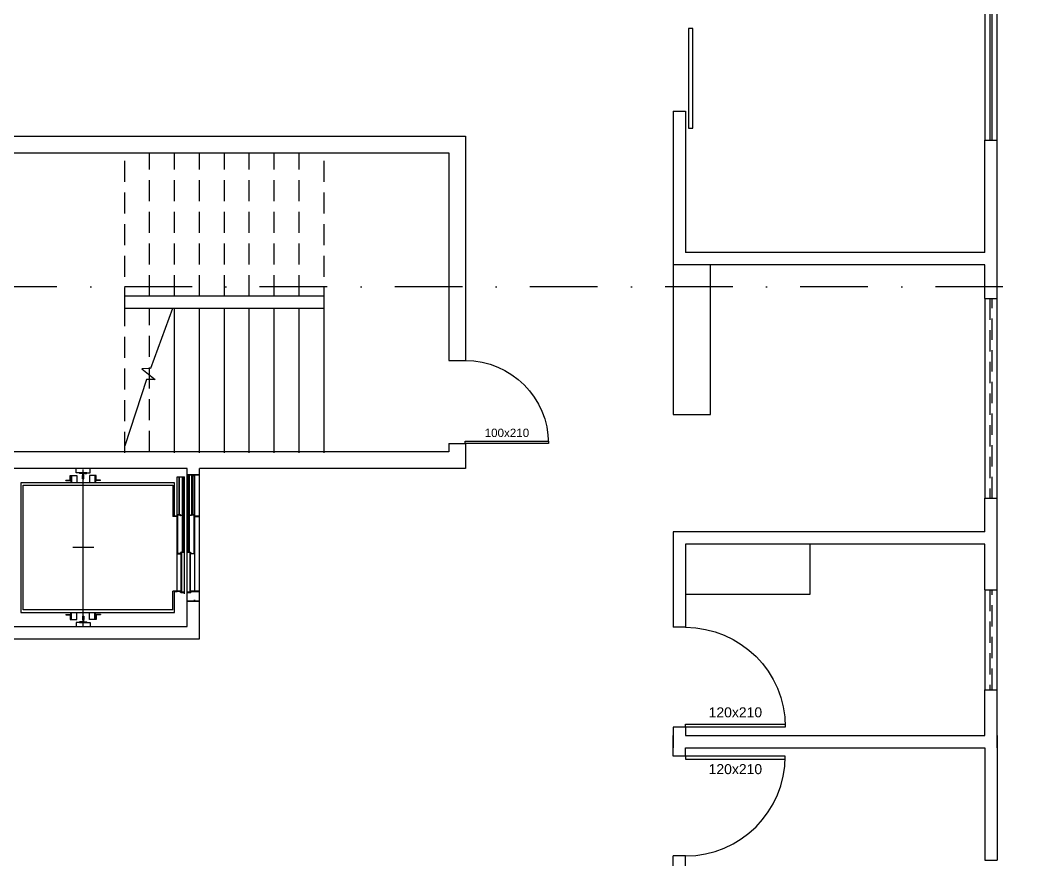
# Model space of a CAD drawing. Header units: centimetres. Extents: x 0 to 1814864, y -139216 to 99734.
# Drawn here: x 1082007 to 1083207, y 9248 to 10259 of the extents above; entities that cross this region are included whole.
import ezdxf
from ezdxf.enums import TextEntityAlignment as Align

# ---------------------------------------------------------------- set-up
doc = ezdxf.new("R2010")
doc.units = ezdxf.units.CM
doc.header["$LTSCALE"] = 4
for name, pattern in [('DASHDOT', [25.4, 12.7, -6.35, 0, -6.35]), ('DASHED2', [9.525, 6.35, -3.175]), ('HIDDEN', [9.525, 6.35, -3.175]), ('LTYPE_4', [112.5, 56.25, -56.25]), ('LTYPE_6', [168.75, 112.5, -28.125, 0, -28.125])]:
    doc.linetypes.add(name, pattern=pattern)
for name, color, linetype in [('0.1', 1, 'Continuous'), ('0.2', 2, 'Continuous'), ('0.6', 6, 'Continuous'), ('02-CONT', 2, 'Continuous'), ('03-CONT', 3, 'Continuous'), ('08', 8, 'Continuous'), ('B-CORTE', 4, 'DASHDOT')]:
    doc.layers.add(name, color=color, linetype=linetype)
doc.styles.add('2mm 1-50', font='arial.ttf', dxfattribs={"height": 0.1})

# ---------------------------------------------------------------- blocks, each defined once
blk = doc.blocks.new('1_00e')
blk.add_lwpolyline([(-28.4, -52.3), (-25.4, -52.3), (-25.4, 47.7), (-28.4, 47.7)], close=True)
at = {"color": 1}
blk.add_arc((-28.4, -52.3), 100, 0, 90, dxfattribs=at)

msp = doc.modelspace()

# ---------------------------------------------------------------- linework, layer by layer
at = {"layer": '0.1', "linetype": 'HIDDEN'}
for p, q in [((1082132.618, 9911.637), (1082132.618, 10098.104)), ((1082162.618, 9926.637), (1082162.618, 10098.104)), ((1082192.618, 9926.637), (1082192.618, 10098.104)), ((1082222.618, 9926.637), (1082222.618, 10098.104)), ((1082252.618, 9926.637), (1082252.618, 10098.104)), ((1082282.618, 9926.637), (1082282.618, 10098.104)), ((1082312.618, 9926.637), (1082312.618, 10098.104)), ((1082342.618, 9926.637), (1082342.618, 10098.104)), ((1082372.618, 9911.637), (1082372.618, 10098.104)), ((1082132.618, 9738.104), (1082132.618, 9911.637)), ((1082162.618, 9739.137), (1082162.618, 9911.637))]:
    msp.add_line(p, q, dxfattribs=at)
at = {"layer": '0.1'}
for p, q in [((1082372.618, 9926.637), (1082132.618, 9926.637)), ((1082372.618, 9911.637), (1082132.618, 9911.637)), ((1082222.618, 9559.637), (1082222.618, 9711.637))]:
    msp.add_line(p, q, dxfattribs=at)
at = {"layer": '0.1', "linetype": 'DASHED2'}
for p, q in [((1083173.618, 9923.637), (1083173.618, 9683.637)), ((1083176.618, 9683.637), (1083176.618, 9923.637)), ((1083173.618, 9573.137), (1083173.618, 9453.137)), ((1083176.618, 9453.137), (1083176.618, 9573.137))]:
    msp.add_line(p, q, dxfattribs=at)
at = {"layer": '0.2'}
for p, q in [((1083167.618, 10294.137), (1083167.618, 10114.137)), ((1083173.618, 10294.137), (1083173.618, 10114.137)), ((1083176.618, 10114.137), (1083176.618, 10294.137)), ((1083182.618, 10114.137), (1083182.618, 10294.137)), ((1082792.618, 9964.137), (1082792.618, 9784.137)), ((1082837.618, 9784.137), (1082837.618, 9964.137)), ((1082192.618, 9738.104), (1082192.618, 9911.637)), ((1082222.618, 9738.104), (1082222.618, 9911.637)), ((1082252.618, 9738.104), (1082252.618, 9911.637)), ((1082282.618, 9738.104), (1082282.618, 9911.637)), ((1082312.618, 9738.104), (1082312.618, 9911.637)), ((1082342.618, 9738.104), (1082342.618, 9911.637)), ((1082372.618, 9738.104), (1082372.618, 9911.637)), ((1082792.618, 9784.137), (1082837.618, 9784.137))]:
    msp.add_line(p, q, dxfattribs=at)
for points in [[(1082811.306, 10128.704), (1082816.306, 10128.704), (1082816.306, 10248.704), (1082811.306, 10248.704)], [(1082957.618, 9568.137), (1082957.618, 9628.137), (1082807.618, 9628.137), (1082807.618, 9568.137)]]:
    msp.add_lwpolyline(points, close=True, dxfattribs=at)
at = {"layer": '0.6'}
for p, q in [((1082792.618, 10149.137), (1082807.618, 10149.137)), ((1083167.618, 10114.137), (1083182.618, 10114.137)), ((1082807.618, 9964.137), (1082792.618, 9964.137)), ((1083167.618, 9923.637), (1083182.618, 9923.637)), ((1083167.618, 9923.637), (1083167.618, 9683.637)), ((1083182.618, 9683.637), (1083182.618, 9923.637)), ((1082522.618, 9849.137), (1082542.618, 9849.137)), ((1082522.618, 9749.137), (1082542.618, 9749.137)), ((1082207.618, 9711.637), (1082222.618, 9711.637)), ((1082222.618, 9711.637), (1082207.618, 9711.637)), ((1083167.618, 9683.637), (1083182.618, 9683.637)), ((1082807.618, 9643.137), (1082792.618, 9643.137)), ((1083167.618, 9573.137), (1083182.618, 9573.137)), ((1083167.618, 9573.137), (1083167.618, 9453.137)), ((1083182.618, 9453.137), (1083182.618, 9573.137)), ((1082207.618, 9559.637), (1082222.618, 9559.637)), ((1082207.618, 9559.637), (1082222.618, 9559.637)), ((1082807.618, 9528.137), (1082792.618, 9528.137)), ((1083167.618, 9453.137), (1083182.618, 9453.137)), ((1082807.618, 9408.137), (1082792.618, 9408.137)), ((1082807.618, 9373.137), (1082792.618, 9373.137)), ((1082807.618, 9253.137), (1082792.618, 9253.137)), ((1083167.618, 9248.137), (1083182.618, 9248.137))]:
    msp.add_line(p, q, dxfattribs=at)
for points in [[(1082792.618, 10149.137), (1082792.618, 9979.137)], [(1082807.618, 10149.137), (1082807.618, 9979.137)], [(1081962.618, 10119.137), (1082542.618, 10119.137), (1082542.618, 9849.137)], [(1083167.618, 9979.137), (1083167.618, 10114.137)], [(1083182.618, 9964.137), (1083182.618, 10114.137)], [(1082522.618, 9749.137), (1082522.618, 9739.137), (1081982.618, 9739.137), (1081982.618, 10099.137), (1082522.618, 10099.137), (1082522.618, 9849.137)], [(1082792.618, 9979.137), (1082792.618, 9964.137)], [(1083167.618, 9979.137), (1082807.618, 9979.137)], [(1083182.618, 9923.637), (1083182.618, 9979.137)], [(1083167.618, 9923.637), (1083167.618, 9964.137), (1082807.618, 9964.137), (1082807.618, 9964.137)], [(1082542.618, 9749.137), (1082542.618, 9719.137), (1082222.618, 9719.137)], [(1082207.618, 9719.137), (1081977.618, 9719.137)], [(1081977.618, 9719.137), (1081977.618, 9529.137), (1082207.618, 9529.137), (1082207.618, 9559.637)], [(1082207.618, 9711.637), (1082207.618, 9719.137)], [(1082222.618, 9711.637), (1082222.618, 9719.137)], [(1083167.618, 9643.137), (1083167.618, 9683.637)], [(1083182.618, 9628.137), (1083182.618, 9683.637)], [(1082792.618, 9643.137), (1082792.618, 9528.137)], [(1082792.618, 9643.137), (1082792.618, 9628.137)], [(1083167.618, 9643.137), (1082807.618, 9643.137)], [(1083182.618, 9573.137), (1083182.618, 9643.137)], [(1083167.618, 9573.137), (1083167.618, 9628.137), (1082807.618, 9628.137), (1082807.618, 9528.137)], [(1081977.618, 9514.137), (1082222.618, 9514.137), (1082222.618, 9559.637)], [(1083167.618, 9398.137), (1083167.618, 9453.137)], [(1083182.618, 9383.137), (1083182.618, 9453.137)], [(1082792.618, 9408.137), (1082792.618, 9383.137)], [(1082807.618, 9408.137), (1082807.618, 9398.137)], [(1082792.618, 9373.137), (1082792.618, 9398.137)], [(1082807.618, 9398.137), (1083167.618, 9398.137)], [(1083182.618, 9398.137), (1083182.618, 9248.137)], [(1082807.618, 9373.137), (1082807.618, 9383.137), (1083167.618, 9383.137), (1083167.618, 9248.137)], [(1082792.618, 8943.137), (1082792.618, 9253.137)], [(1082807.618, 8943.137), (1082807.618, 9253.137)]]:
    msp.add_lwpolyline(points, dxfattribs=at)
at = {"layer": '03-CONT', "linetype": 'Continuous'}
msp.add_lwpolyline([(1082190.078, 9911.637), (1082163.582, 9839.367), (1082153.392, 9839.221), (1082169.192, 9826.344), (1082159.001, 9826.198), (1082132.618, 9746.439)], dxfattribs=at)
at = {"layer": '08', "color": 253}
for p, q in [((1082067.018, 9710.637), (1082075.118, 9710.637)), ((1082067.018, 9705.237), (1082067.018, 9710.637)), ((1082067.618, 9704.637), (1082067.618, 9710.637)), ((1082074.118, 9714.137), (1082074.118, 9719.137)), ((1082078.118, 9714.137), (1082074.118, 9714.137)), ((1082075.118, 9710.637), (1082075.118, 9704.637)), ((1082078.118, 9714.137), (1082078.118, 9713.687)), ((1082082.618, 9714.137), (1082078.118, 9714.137)), ((1082078.468, 9713.32), (1082078.118, 9713.687)), ((1082081.818, 9713.154), (1082078.468, 9713.32)), ((1082081.818, 9713.154), (1082082.168, 9712.787)), ((1082082.168, 9711.187), (1082081.818, 9710.837)), ((1082081.818, 9706.637), (1082081.818, 9710.837)), ((1082082.168, 9711.187), (1082082.168, 9712.787)), ((1082087.118, 9714.137), (1082082.618, 9714.137)), ((1082083.068, 9712.787), (1082083.418, 9713.154)), ((1082083.068, 9711.187), (1082083.068, 9712.787)), ((1082083.068, 9711.187), (1082083.418, 9710.837)), ((1082083.418, 9713.154), (1082086.768, 9713.32)), ((1082083.418, 9706.637), (1082083.418, 9710.837)), ((1082086.768, 9713.32), (1082087.118, 9713.687)), ((1082087.118, 9714.137), (1082087.118, 9713.687)), ((1082087.118, 9714.137), (1082091.118, 9714.137)), ((1082090.118, 9710.637), (1082090.118, 9704.637)), ((1082098.218, 9710.637), (1082090.118, 9710.637)), ((1082091.118, 9714.137), (1082091.118, 9719.137)), ((1082097.618, 9704.637), (1082097.618, 9710.637)), ((1082098.218, 9705.237), (1082098.218, 9710.637)), ((1082195.618, 9709.137), (1082204.618, 9709.137)), ((1082195.618, 9571.637), (1082195.618, 9709.137)), ((1082197.618, 9709.137), (1082197.618, 9663.637)), ((1082198.618, 9663.637), (1082198.618, 9709.137)), ((1082202.118, 9618.637), (1082202.118, 9709.137)), ((1082203.118, 9709.137), (1082203.118, 9618.637)), ((1082204.618, 9568.637), (1082204.618, 9709.137)), ((1082207.618, 9711.637), (1082216.618, 9711.637)), ((1082207.618, 9568.637), (1082207.618, 9711.637)), ((1082207.618, 9711.637), (1082222.618, 9711.637)), ((1082209.118, 9618.637), (1082209.118, 9711.637)), ((1082210.118, 9711.637), (1082210.118, 9618.637)), ((1082222.618, 9711.637), (1082211.618, 9711.637)), ((1082213.618, 9663.637), (1082213.618, 9711.637)), ((1082214.618, 9711.637), (1082214.618, 9663.637)), ((1082216.618, 9711.637), (1082216.618, 9571.637)), ((1082216.618, 9710.137), (1082216.818, 9710.137)), ((1082216.818, 9711.437), (1082222.418, 9711.437)), ((1082216.818, 9710.137), (1082216.818, 9711.437)), ((1082222.418, 9711.437), (1082222.418, 9661.837)), ((1082222.618, 9661.637), (1082222.618, 9711.637)), ((1082007.618, 9702.137), (1082007.618, 9546.137)), ((1082192.618, 9702.137), (1082007.618, 9702.137)), ((1082010.618, 9699.137), (1082190.618, 9699.137)), ((1082010.618, 9549.137), (1082010.618, 9699.137)), ((1082061.618, 9705.237), (1082067.018, 9705.237)), ((1082061.618, 9704.637), (1082061.618, 9705.237)), ((1082061.618, 9704.637), (1082067.618, 9704.637)), ((1082067.618, 9704.637), (1082067.618, 9702.137)), ((1082075.118, 9704.637), (1082075.118, 9702.137)), ((1082082.618, 9706.637), (1082081.818, 9706.637)), ((1082082.618, 9706.637), (1082083.418, 9706.637)), ((1082090.118, 9704.637), (1082090.118, 9702.137)), ((1082103.618, 9704.637), (1082097.618, 9704.637)), ((1082097.618, 9704.637), (1082097.618, 9702.137)), ((1082103.618, 9705.237), (1082098.218, 9705.237)), ((1082103.618, 9704.637), (1082103.618, 9705.237)), ((1082190.618, 9699.137), (1082190.618, 9661.637)), ((1082192.618, 9661.837), (1082192.618, 9702.137)), ((1082010.618, 9670.071), (1082010.618, 9670.071)), ((1082195.618, 9661.637), (1082190.618, 9661.637)), ((1082195.418, 9661.837), (1082192.618, 9661.837)), ((1082195.418, 9663.137), (1082195.418, 9661.837)), ((1082195.618, 9663.137), (1082195.418, 9663.137)), ((1082196.118, 9663.637), (1082200.118, 9663.637)), ((1082196.118, 9616.637), (1082196.118, 9663.637)), ((1082196.318, 9663.437), (1082196.318, 9616.837)), ((1082199.918, 9663.437), (1082196.318, 9663.437)), ((1082199.918, 9662.137), (1082199.918, 9663.437)), ((1082200.118, 9662.137), (1082199.918, 9662.137)), ((1082200.118, 9663.637), (1082200.118, 9662.137)), ((1082212.118, 9663.637), (1082212.118, 9662.137)), ((1082216.118, 9663.637), (1082212.118, 9663.637)), ((1082212.118, 9662.137), (1082212.318, 9662.137)), ((1082212.318, 9663.437), (1082215.918, 9663.437)), ((1082212.318, 9662.137), (1082212.318, 9663.437)), ((1082215.918, 9663.437), (1082215.918, 9616.837)), ((1082216.118, 9616.637), (1082216.118, 9663.637)), ((1082216.818, 9663.137), (1082216.618, 9663.137)), ((1082216.618, 9661.637), (1082222.618, 9661.637)), ((1082216.818, 9661.837), (1082216.818, 9663.137)), ((1082222.418, 9661.837), (1082216.818, 9661.837)), ((1082196.118, 9616.637), (1082200.118, 9616.637)), ((1082199.918, 9616.837), (1082196.318, 9616.837)), ((1082199.918, 9618.137), (1082199.918, 9616.837)), ((1082200.118, 9618.137), (1082199.918, 9618.137)), ((1082200.118, 9616.637), (1082200.118, 9618.137)), ((1082200.618, 9618.637), (1082204.618, 9618.637)), ((1082200.618, 9570.437), (1082200.618, 9618.637)), ((1082200.818, 9618.437), (1082200.818, 9570.637)), ((1082204.418, 9618.437), (1082200.818, 9618.437)), ((1082204.418, 9617.137), (1082204.418, 9618.437)), ((1082204.618, 9617.137), (1082204.418, 9617.137)), ((1082211.618, 9618.637), (1082207.618, 9618.637)), ((1082207.618, 9617.137), (1082207.818, 9617.137)), ((1082207.818, 9618.437), (1082211.418, 9618.437)), ((1082207.818, 9617.137), (1082207.818, 9618.437)), ((1082211.418, 9618.437), (1082211.418, 9570.637)), ((1082211.618, 9570.437), (1082211.618, 9618.637)), ((1082212.118, 9618.137), (1082212.318, 9618.137)), ((1082212.118, 9616.637), (1082212.118, 9618.137)), ((1082216.118, 9616.637), (1082212.118, 9616.637)), ((1082212.318, 9618.137), (1082212.318, 9616.837)), ((1082212.318, 9616.837), (1082215.918, 9616.837)), ((1082190.618, 9549.137), (1082190.618, 9571.637)), ((1082195.618, 9571.637), (1082190.618, 9571.637)), ((1082192.618, 9571.437), (1082195.618, 9571.437)), ((1082192.618, 9546.137), (1082192.618, 9571.437)), ((1082200.118, 9571.637), (1082195.618, 9571.637)), ((1082199.918, 9571.437), (1082195.618, 9571.437)), ((1082199.918, 9569.937), (1082199.918, 9571.437)), ((1082204.418, 9569.937), (1082199.918, 9569.937)), ((1082200.118, 9571.637), (1082200.118, 9570.137)), ((1082200.118, 9570.137), (1082204.618, 9570.137)), ((1082204.618, 9570.437), (1082200.618, 9570.437)), ((1082200.818, 9570.637), (1082204.418, 9570.637)), ((1082204.418, 9571.937), (1082204.618, 9571.937)), ((1082204.418, 9570.637), (1082204.418, 9571.937)), ((1082204.418, 9568.637), (1082204.418, 9569.937)), ((1082204.618, 9568.637), (1082204.418, 9568.637)), ((1082207.818, 9571.937), (1082207.618, 9571.937)), ((1082207.618, 9570.437), (1082211.618, 9570.437)), ((1082212.118, 9570.137), (1082207.618, 9570.137)), ((1082207.618, 9559.637), (1082207.618, 9568.637)), ((1082207.618, 9568.637), (1082207.818, 9568.637)), ((1082207.818, 9570.637), (1082207.818, 9571.937)), ((1082211.418, 9570.637), (1082207.818, 9570.637)), ((1082207.818, 9569.937), (1082212.318, 9569.937)), ((1082207.818, 9568.637), (1082207.818, 9569.937)), ((1082222.618, 9571.637), (1082212.118, 9571.637)), ((1082212.118, 9571.637), (1082212.118, 9570.137)), ((1082212.318, 9571.437), (1082222.418, 9571.437)), ((1082212.318, 9569.937), (1082212.318, 9571.437)), ((1082216.618, 9559.637), (1082207.618, 9559.637)), ((1082222.618, 9559.637), (1082207.618, 9559.637)), ((1082222.618, 9559.637), (1082211.618, 9559.637)), ((1082216.618, 9561.137), (1082216.818, 9561.137)), ((1082216.618, 9559.637), (1082216.618, 9561.137)), ((1082216.818, 9561.137), (1082216.818, 9559.837)), ((1082216.818, 9559.837), (1082222.418, 9559.837)), ((1082007.618, 9546.137), (1082192.618, 9546.137)), ((1082190.618, 9549.137), (1082010.618, 9549.137)), ((1082061.618, 9543.637), (1082061.618, 9543.037)), ((1082061.618, 9543.637), (1082067.618, 9543.637)), ((1082061.618, 9543.037), (1082067.018, 9543.037)), ((1082067.018, 9543.037), (1082067.018, 9537.637)), ((1082067.618, 9543.637), (1082067.618, 9546.137)), ((1082067.618, 9543.637), (1082067.618, 9537.637)), ((1082075.118, 9543.637), (1082075.118, 9546.137)), ((1082075.118, 9537.637), (1082075.118, 9543.637)), ((1082081.818, 9541.637), (1082081.818, 9537.437)), ((1082082.618, 9541.637), (1082081.818, 9541.637)), ((1082082.618, 9541.637), (1082083.418, 9541.637)), ((1082083.418, 9541.637), (1082083.418, 9537.437)), ((1082090.118, 9543.637), (1082090.118, 9546.137)), ((1082090.118, 9537.637), (1082090.118, 9543.637)), ((1082097.618, 9543.637), (1082097.618, 9546.137)), ((1082097.618, 9543.637), (1082097.618, 9537.637)), ((1082103.618, 9543.637), (1082097.618, 9543.637)), ((1082098.218, 9543.037), (1082098.218, 9537.637)), ((1082103.618, 9543.037), (1082098.218, 9543.037)), ((1082103.618, 9543.637), (1082103.618, 9543.037)), ((1082067.018, 9537.637), (1082075.118, 9537.637)), ((1082074.118, 9534.137), (1082074.118, 9529.137)), ((1082078.118, 9534.137), (1082074.118, 9534.137)), ((1082078.468, 9534.954), (1082078.118, 9534.587)), ((1082078.118, 9534.137), (1082078.118, 9534.587)), ((1082078.118, 9534.137), (1082082.618, 9534.137)), ((1082081.818, 9535.12), (1082078.468, 9534.954)), ((1082082.168, 9537.087), (1082081.818, 9537.437)), ((1082082.168, 9535.487), (1082081.818, 9535.12)), ((1082082.168, 9537.087), (1082082.168, 9535.487)), ((1082082.618, 9534.137), (1082087.118, 9534.137)), ((1082083.068, 9537.087), (1082083.418, 9537.437)), ((1082083.068, 9537.087), (1082083.068, 9535.487)), ((1082083.418, 9535.12), (1082083.068, 9535.487)), ((1082083.418, 9535.12), (1082086.768, 9534.954)), ((1082086.768, 9534.954), (1082087.118, 9534.587)), ((1082087.118, 9534.137), (1082087.118, 9534.587)), ((1082087.118, 9534.137), (1082091.118, 9534.137)), ((1082098.218, 9537.637), (1082090.118, 9537.637)), ((1082091.118, 9534.137), (1082091.118, 9529.137))]:
    msp.add_line(p, q, dxfattribs=at)
at = {"layer": '08', "color": 253, "linetype": 'LTYPE_4'}
for p, q in [((1082068.468, 9710.637), (1082068.468, 9704.637)), ((1082096.768, 9710.637), (1082096.768, 9704.637)), ((1082068.468, 9704.637), (1082068.468, 9702.137)), ((1082096.768, 9704.637), (1082096.768, 9702.137)), ((1082068.468, 9543.637), (1082068.468, 9546.137)), ((1082068.468, 9537.637), (1082068.468, 9543.637)), ((1082096.768, 9543.637), (1082096.768, 9546.137)), ((1082096.768, 9537.637), (1082096.768, 9543.637))]:
    msp.add_line(p, q, dxfattribs=at)
at = {"layer": '08', "color": 253, "linetype": 'LTYPE_6'}
for p, q in [((1082082.618, 9529.137), (1082082.618, 9718.166)), ((1082095.409, 9624.137), (1082070.18, 9624.137))]:
    msp.add_line(p, q, dxfattribs=at)
at = {"layer": 'B-CORTE', "ltscale": 1.6}
msp.add_line((1084165.596, 9937.82), (1070857.251, 9937.82), dxfattribs=at)

# ---------------------------------------------------------------- block references
at = {"layer": '02-CONT', "xscale": -1, "rotation": 270}
msp.add_blockref('1_00e', (1082594.871, 9777.542), dxfattribs=at)
at = {"layer": '02-CONT', "yscale": 1.2, "zscale": 1.2, "rotation": 270}
for p, xscale in [((1082870.321, 9442.224), -1.2), ((1082870.321, 9339.051), 1.2)]:
    msp.add_blockref('1_00e', p, dxfattribs=dict(at, xscale=xscale))

# ---------------------------------------------------------------- texts
at = {"layer": '02-CONT', "style": '2mm 1-50'}
for s, height, p in [('100x210', 10, (1082592.618, 9762.137)), ('120x210', 12, (1082867.564, 9425.886)), ('120x210', 12, (1082867.564, 9357.537))]:
    msp.add_text(s, height=height, dxfattribs=at).set_placement(p, align=Align.MIDDLE_CENTER)

doc.saveas('drawing.dxf')
